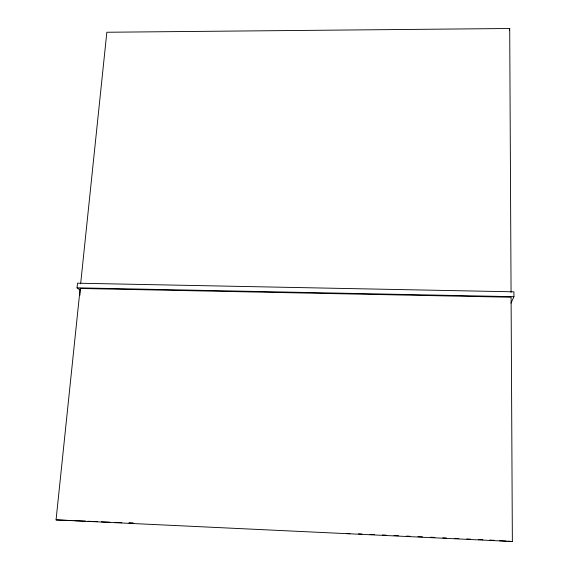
<?xml version="1.0" encoding="UTF-8"?>
<svg xmlns="http://www.w3.org/2000/svg" width="570" height="570" viewBox="0 0 570 570"><rect width="100%" height="100%" fill="white"/><g stroke="black" fill="none" stroke-linecap="round" stroke-linejoin="round"><path stroke-width="0.85" d="M79.893 295.331L80.334 288.242M79.893 289.959L77.05 287.822L77.534 283.197L513.905 291.819L513.941 296.692L510.969 303.14M56.06 519.89L80.163 288.463L511.098 297.241L512.366 541.5L56.06 519.89L72.917 520.595M80.641 283.846L106.839 32.255L509.701 28.5L511.069 292.382M509.338 30.224L509.701 28.5M346.603 533.627L349.987 533.684M77.05 287.822L513.941 296.692M74.734 520.709L85.4 521.151M88.065 521.265L97.591 521.635M101.396 521.828L109.932 522.156M114.734 522.384L121.845 522.683M128.955 522.982L133.401 523.174L129.269 522.975M358.445 533.819L361.993 533.99M369.987 534.368L374.433 534.574M382.427 534.952L385.976 535.123M393.97 535.501L398.416 535.715M406.41 536.092L409.958 536.256M417.953 536.634L422.391 536.847M430.386 537.225L434.832 537.432M442.826 537.816L446.374 537.98M454.368 538.358L458.814 538.572M466.809 538.949L470.357 539.113M478.351 539.491L482.79 539.705M489.872 540.054L494.197 540.332M499.391 540.666L506.31 541.108M508.041 541.222L512.366 541.5"/></g></svg>
